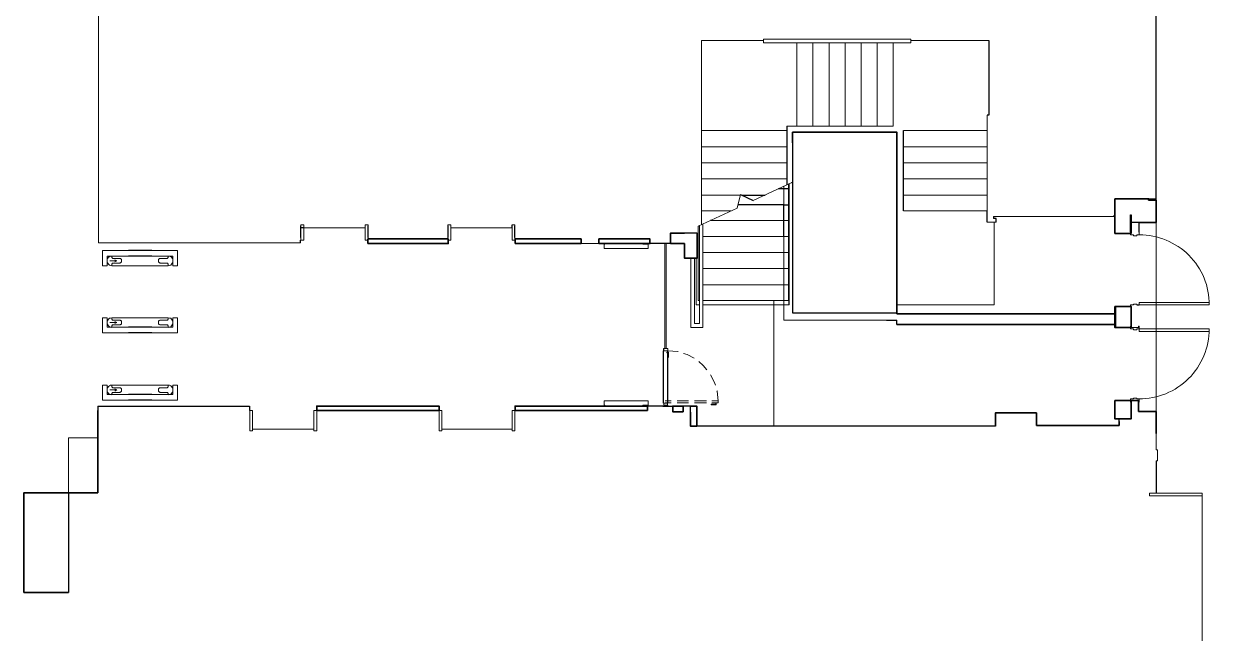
# Model space of a CAD drawing. Header units: inches. Extents: x 41 to 295, y 38 to 271.
# Drawn here: x 227.7 to 295.3, y 120.5 to 155.3 of the extents above; entities that cross this region are included whole.
import ezdxf

# ---------------------------------------------------------------- set-up
doc = ezdxf.new("R2010")
doc.units = ezdxf.units.IN
doc.header["$MEASUREMENT"] = 0

msp = doc.modelspace()

# ---------------------------------------------------------------- linework, layer by layer
for p, q in [((292.302, 145.298), (292.302, 267.911)), ((282.755, 154.365), (282.755, 150.098)), ((282.755, 150.098), (282.667, 150.098)), ((271.218, 149.458), (271.218, 146.107)), ((277.885, 144.622), (277.885, 149.209)), ((271.556, 148.515), (271.556, 138.809)), ((271.502, 146.24), (271.556, 146.265)), ((268.569, 145.529), (268.578, 145.529)), ((268.587, 145.565), (269.298, 145.209)), ((268.658, 145.529), (269.982, 145.529)), ((271.342, 145.885), (270.742, 145.885)), ((271.342, 139.502), (271.342, 146.165)), ((271.342, 144.978), (271.342, 145.885)), ((271.36, 139.253), (271.36, 146.174)), ((271.058, 144.978), (268.44, 144.978)), ((271.058, 144.071), (271.058, 144.978)), ((271.058, 144.978), (271.342, 144.978)), ((292.302, 145.298), (291.875, 145.298)), ((282.667, 143.982), (282.667, 144.622)), ((283.022, 144.302), (283.022, 144.196)), ((283.182, 144.196), (283.022, 144.196)), ((283.182, 143.982), (283.182, 144.196)), ((289.902, 144.356), (289.956, 144.356)), ((290.844, 143.413), (290.844, 144.391)), ((290.844, 144.391), (290.88, 144.391)), ((243.484, 143.111), (243.484, 143.769)), ((243.627, 143.662), (243.484, 143.662)), ((247.129, 143.662), (247.147, 143.662)), ((247.324, 143.111), (247.324, 143.769)), ((251.875, 143.769), (251.875, 143.111)), ((252.053, 143.662), (252.036, 143.662)), ((255.555, 143.662), (255.555, 143.822)), ((255.698, 143.111), (255.698, 143.769)), ((266.88, 144.071), (266.859, 144.071)), ((271.058, 143.165), (271.058, 144.071)), ((271.058, 144.071), (271.058, 144.071)), ((291.307, 143.964), (290.88, 143.964)), ((291.342, 143.413), (291.342, 143.964)), ((243.467, 142.809), (243.467, 142.951)), ((243.467, 142.951), (243.484, 142.951)), ((255.698, 142.951), (255.715, 142.951)), ((266.098, 143.36), (265.387, 143.36)), ((266.098, 141.92), (266.098, 143.36)), ((234.969, 142.364), (233.635, 142.364)), ((264.018, 142.756), (263.413, 142.756)), ((264.587, 142.756), (264.018, 142.756)), ((264.266, 142.738), (264.266, 142.756)), ((264.338, 142.738), (264.338, 142.756)), ((234.969, 142.044), (233.635, 142.044)), ((271.556, 138.809), (277.511, 138.809)), ((290.844, 139.253), (290.844, 139.165)), ((291.2, 139.253), (291.342, 139.253)), ((276.907, 138.382), (277.511, 138.382)), ((277.511, 138.133), (277.511, 138.382)), ((234.969, 137.991), (233.635, 137.991)), ((234.969, 137.653), (233.635, 137.653)), ((264.178, 136.765), (264.178, 136.64)), ((264.178, 133.636), (264.178, 136.64)), ((264.373, 136.551), (264.373, 136.515)), ((264.427, 133.636), (264.427, 136.64)), ((234.969, 134.133), (233.635, 134.133)), ((231.893, 133.476), (240.551, 133.476)), ((231.893, 133.476), (231.893, 133.227)), ((234.969, 133.813), (233.635, 133.813)), ((240.551, 133.476), (240.551, 133.227)), ((263.787, 133.476), (263.271, 133.476)), ((264.142, 133.476), (263.787, 133.476)), ((264.142, 133.476), (264.711, 133.476)), ((264.196, 133.529), (264.196, 133.476)), ((264.409, 133.529), (264.409, 133.476)), ((265.724, 133.476), (265.316, 133.476)), ((265.724, 133.138), (265.724, 133.476)), ((240.551, 133.227), (240.569, 133.227)), ((240.551, 133.227), (240.569, 133.227)), ((255.715, 133.227), (255.698, 133.227)), ((290.204, 132.587), (290.204, 132.747)), ((283.129, 132.338), (266.08, 132.338)), ((292.302, 130.347), (292.302, 128.498)), ((230.222, 128.516), (230.222, 122.827)), ((230.222, 122.827), (227.662, 122.827)), ((227.662, 122.827), (230.222, 122.827))]:
    msp.add_line(p, q)
at = {"color": 7, "lineweight": 13}
for points in [[(231.929, 142.809), (231.929, 167.199), (232.444, 167.199)], [(292.302, 130.969), (292.302, 145.298)], [(289.902, 144.356), (289.902, 144.302), (283.022, 144.302)], [(283.058, 143.982), (283.058, 139.254), (277.511, 139.254)], [(243.467, 142.809), (232.444, 142.809), (231.929, 142.809)], [(260.498, 142.756), (259.484, 142.756)], [(266.24, 139.253), (266.044, 139.253), (266.044, 141.92)], [(271.36, 139.253), (266.435, 139.253)], [(290.009, 137.956), (290.009, 139.165)], [(240.569, 132.16), (240.569, 133.156)], [(244.391, 133.156), (244.391, 132.16)], [(251.378, 132.16), (251.378, 133.156)], [(255.698, 133.156), (255.698, 132.16)], [(240.729, 132.16), (244.231, 132.16)], [(251.538, 132.16), (255.538, 132.16)], [(231.893, 131.662), (230.222, 131.662), (230.222, 128.516)]]:
    msp.add_lwpolyline(points, dxfattribs=at)
at = {"color": 7, "lineweight": 9}
for points in [[(266.347, 154.365), (266.347, 149.209)], [(269.902, 154.365), (266.347, 154.365)], [(269.902, 154.222), (269.902, 154.435)], [(270.88, 154.435), (269.902, 154.435)], [(270.898, 154.435), (270.88, 154.435)], [(277.298, 154.435), (270.898, 154.435)], [(277.316, 154.435), (278.311, 154.435), (278.311, 154.222)], [(282.755, 154.365), (278.311, 154.365)], [(270.88, 154.222), (269.902, 154.222)], [(270.898, 154.222), (270.88, 154.222)], [(270.898, 154.222), (277.298, 154.222), (277.298, 149.458)], [(271.804, 154.222), (271.804, 149.458)], [(272.711, 154.222), (272.711, 149.458)], [(273.635, 154.222), (273.635, 149.458)], [(274.56, 154.222), (274.56, 149.458)], [(275.467, 154.222), (275.467, 149.458)], [(276.391, 154.222), (276.391, 149.458)], [(278.311, 154.222), (277.316, 154.222)], [(282.667, 150.098), (282.667, 144.622), (277.885, 144.622)], [(271.218, 148.284), (266.347, 148.284), (266.347, 149.209)], [(266.347, 149.209), (271.218, 149.209)], [(271.218, 149.458), (277.298, 149.458)], [(282.667, 149.209), (277.885, 149.209)], [(271.218, 147.378), (266.347, 147.378), (266.347, 148.284)], [(282.667, 148.284), (277.885, 148.284)], [(271.218, 146.453), (266.347, 146.453), (266.347, 147.378)], [(282.667, 147.378), (277.885, 147.378)], [(268.569, 145.529), (266.347, 145.529), (266.347, 146.453)], [(271.502, 146.24), (269.298, 145.209)], [(282.667, 146.453), (277.885, 146.453)], [(268.036, 144.622), (266.347, 144.622), (266.347, 145.529)], [(268.587, 145.565), (268.391, 144.782)], [(271.058, 138.578), (271.058, 146.026)], [(282.667, 145.529), (277.885, 145.529)], [(268.391, 144.782), (266.169, 143.751)], [(266.347, 143.822), (266.347, 144.622)], [(247.129, 143.662), (243.627, 143.662)], [(255.555, 143.662), (252.053, 143.662)], [(266.169, 143.751), (266.169, 139.502), (266.24, 139.502)], [(266.24, 138.578), (266.24, 143.769)], [(266.435, 138.578), (266.435, 143.875)], [(266.88, 144.071), (271.342, 144.071)], [(283.182, 143.982), (282.667, 143.982)], [(266.435, 143.165), (271.342, 143.165)], [(233.635, 142.364), (232.16, 142.364), (232.16, 141.493), (232.427, 141.493), (232.427, 142.044), (233.635, 142.044)], [(236.444, 141.493), (236.444, 142.364), (234.969, 142.364)], [(263.307, 142.72), (263.307, 142.471), (260.8, 142.471), (263.307, 142.471)], [(260.836, 142.756), (260.853, 142.756)], [(261.991, 142.471), (262.009, 142.471)], [(262.649, 142.471), (262.667, 142.471)], [(263.004, 142.756), (263.004, 142.72)], [(263.004, 142.72), (263.307, 142.72)], [(263.307, 142.72), (263.307, 142.471)], [(264.266, 142.738), (264.266, 136.765)], [(264.338, 142.738), (264.338, 136.765)], [(266.435, 142.24), (271.342, 142.24)], [(232.978, 141.778), (232.587, 141.778)], [(232.693, 142.044), (232.693, 141.991)], [(232.693, 141.565), (232.693, 141.493), (235.911, 141.493), (235.911, 141.565)], [(232.871, 141.707), (232.978, 141.778), (232.871, 141.831)], [(234.969, 142.044), (236.178, 142.044), (236.178, 141.493), (236.444, 141.493)], [(235.911, 141.991), (235.911, 142.044)], [(265.742, 141.92), (265.742, 137.973)], [(265.956, 141.92), (265.956, 138.187)], [(266.435, 141.333), (271.342, 141.333)], [(266.435, 140.409), (271.342, 140.409)], [(266.435, 139.502), (271.342, 139.502)], [(233.635, 137.991), (232.427, 137.991), (232.427, 138.524), (232.16, 138.524), (232.16, 137.653), (233.635, 137.653)], [(232.978, 138.258), (232.587, 138.258)], [(235.911, 138.453), (235.911, 138.525), (232.693, 138.525), (232.693, 138.453)], [(232.871, 138.311), (232.978, 138.258), (232.871, 138.187)], [(236.444, 138.525), (236.178, 138.525), (236.178, 137.991), (234.969, 137.991)], [(234.969, 137.653), (236.444, 137.653), (236.444, 138.524)], [(265.956, 138.187), (266.24, 138.187)], [(266.24, 138.187), (266.24, 138.578)], [(266.435, 137.973), (266.435, 138.578)], [(271.058, 138.382), (271.058, 138.578)], [(276.907, 138.382), (271.058, 138.382)], [(232.693, 138.044), (232.693, 137.991)], [(235.911, 137.991), (235.911, 138.044)], [(265.742, 137.973), (266.435, 137.973)], [(292.302, 131.289), (292.302, 137.955)], [(264.427, 136.64), (264.427, 136.765), (264.178, 136.765)], [(264.427, 136.551), (264.427, 136.64), (264.178, 136.64)], [(264.427, 136.64), (264.178, 136.64), (264.427, 136.64)], [(264.48, 136.551), (264.373, 136.551)], [(264.373, 136.515), (264.462, 136.515)], [(265.013, 136.587), (264.995, 136.587), (264.427, 136.64)], [(264.462, 136.515), (264.462, 136.249)], [(264.462, 136.249), (264.48, 136.249)], [(264.48, 136.249), (264.48, 136.551)], [(265.938, 136.213), (265.529, 136.427), (265.333, 136.48)], [(266.667, 135.538), (266.453, 135.804), (266.204, 136.018)], [(267.147, 134.667), (267.075, 134.862), (266.862, 135.271)], [(233.635, 134.133), (232.427, 134.133), (232.427, 134.667), (232.16, 134.667), (232.16, 133.813), (233.635, 133.813)], [(232.978, 134.4), (232.587, 134.4)], [(235.911, 134.613), (235.911, 134.667), (232.693, 134.667), (232.693, 134.613)], [(232.693, 134.187), (232.693, 134.133)], [(232.871, 134.453), (232.978, 134.4), (232.871, 134.329)], [(236.444, 134.667), (236.178, 134.667), (236.178, 134.133), (234.969, 134.133)], [(234.969, 133.813), (236.444, 133.813), (236.444, 134.667)], [(235.911, 134.133), (235.911, 134.187)], [(266.951, 133.778), (267.307, 133.778), (267.253, 134.329), (267.235, 134.347)], [(260.8, 133.529), (260.8, 133.778)], [(260.8, 133.778), (263.307, 133.778)], [(260.836, 133.529), (260.8, 133.529)], [(260.836, 133.476), (260.836, 133.529)], [(260.853, 133.476), (260.836, 133.476)], [(263.004, 133.476), (263.004, 133.529), (263.289, 133.529)], [(263.004, 133.476), (263.004, 133.529)], [(263.307, 133.529), (263.004, 133.529)], [(263.004, 133.476), (263.004, 133.476)], [(263.307, 133.778), (263.307, 133.529)], [(264.427, 133.636), (264.178, 133.636)], [(264.409, 133.636), (264.196, 133.636)], [(264.196, 133.636), (264.196, 133.529)], [(264.196, 133.529), (264.409, 133.529)], [(264.285, 133.778), (264.622, 133.778)], [(264.622, 133.653), (264.285, 133.653)], [(264.409, 133.529), (264.409, 133.636)], [(264.96, 133.778), (265.618, 133.778)], [(265.618, 133.653), (264.96, 133.653)], [(265.956, 133.778), (266.631, 133.778)], [(266.631, 133.653), (265.956, 133.653)], [(266.898, 133.582), (267.164, 133.582)], [(266.898, 133.547), (266.898, 133.582)], [(267.2, 133.547), (266.898, 133.547)], [(267.307, 133.653), (266.951, 133.653)], [(267.164, 133.582), (267.164, 133.653)], [(267.2, 133.653), (267.2, 133.547)], [(267.307, 133.778), (267.307, 133.653)], [(240.729, 132.16), (244.231, 132.16)], [(292.302, 130.347), (292.391, 130.347), (292.391, 130.969), (292.302, 130.969)]]:
    msp.add_lwpolyline(points, dxfattribs=at)
at = {"color": 7, "lineweight": 35}
for points in [[(276.907, 149.12), (271.556, 149.12), (271.556, 149.067), (271.556, 148.515)], [(277.511, 138.738), (277.511, 149.12), (277.458, 149.12), (276.907, 149.12)], [(289.956, 145.316), (289.956, 143.342), (290.88, 143.342), (290.88, 144.391)], [(290.88, 145.316), (290.009, 145.316), (289.956, 145.316)], [(290.951, 145.316), (290.88, 145.316)], [(291.875, 145.245), (291.875, 145.262), (291.875, 145.316), (290.951, 145.316)], [(291.875, 143.964), (291.964, 143.964), (292.302, 143.964), (292.302, 145.244), (291.875, 145.244)], [(291.307, 143.964), (291.68, 143.964), (291.875, 143.964)], [(260.853, 142.756), (263.413, 142.756), (263.413, 143.022), (260.498, 143.022), (260.498, 142.756)], [(265.387, 143.36), (264.587, 143.36), (264.587, 143.271), (264.587, 142.809), (264.587, 142.756), (265.387, 142.756)], [(260.498, 142.756), (260.836, 142.756)], [(265.387, 142.756), (265.387, 141.92), (265.44, 141.92), (266.044, 141.92), (266.098, 141.92)], [(289.956, 138.738), (277.511, 138.738)], [(277.511, 138.133), (289.955, 138.133), (289.955, 138.187), (289.955, 138.685), (289.955, 138.738)], [(265.724, 133.138), (265.724, 132.391), (265.724, 132.338), (266.027, 132.338), (266.08, 132.338), (266.08, 133.476), (266.027, 133.476), (265.724, 133.476)], [(291.307, 133.173), (291.307, 133.796), (290.88, 133.796)], [(231.893, 133.227), (231.893, 128.516)], [(285.387, 133.084), (283.129, 133.084), (283.129, 133.049), (283.129, 132.996)], [(283.129, 132.996), (283.129, 132.338)], [(285.475, 132.373), (285.475, 133.084), (285.44, 133.084), (285.387, 133.084)], [(292.302, 133.173), (291.307, 133.173)], [(292.302, 132.747), (292.302, 132.835), (292.302, 133.173)], [(292.302, 131.911), (292.302, 132.747)], [(290.204, 132.373), (285.476, 132.373)], [(290.204, 132.587), (290.204, 132.373)], [(231.893, 128.516), (227.662, 128.516), (227.662, 128.462), (227.662, 128.16)], [(227.662, 128.16), (227.662, 122.827)]]:
    msp.add_lwpolyline(points, dxfattribs=at)
at = {"color": 7, "lineweight": 18}
for points in [[(243.484, 143.769), (243.484, 143.822), (243.644, 143.822), (243.644, 142.951), (243.484, 142.951), (243.484, 143.111)], [(247.324, 143.769), (247.324, 143.822), (247.147, 143.822), (247.147, 142.951), (247.324, 142.951), (247.324, 143.111)], [(251.875, 143.769), (251.875, 143.822), (252.036, 143.822), (252.036, 142.951), (251.875, 142.951), (251.875, 143.111)], [(255.698, 143.769), (255.698, 143.822), (255.538, 143.822), (255.538, 142.951), (255.698, 142.951), (255.698, 143.111)], [(243.484, 143.093), (243.484, 143.111)], [(290.844, 143.253), (290.844, 143.413)], [(291.022, 143.253), (290.845, 143.253)], [(291.022, 143.2), (291.022, 143.253)], [(291.2, 143.2), (291.022, 143.2)], [(291.342, 143.253), (291.2, 143.253), (291.2, 143.2)], [(291.342, 143.413), (291.342, 143.253)], [(290.844, 139.253), (291.022, 139.253)], [(291.022, 139.307), (291.2, 139.307)], [(291.022, 139.253), (291.022, 139.307)], [(291.2, 139.307), (291.2, 139.253)], [(291.342, 139.395), (295.342, 139.395)], [(295.342, 139.253), (291.342, 139.253), (291.342, 139.395)], [(295.342, 139.253), (295.342, 139.395)], [(295.342, 137.884), (291.342, 137.884), (291.342, 137.742)], [(291.342, 137.742), (295.342, 137.742)], [(295.342, 137.884), (295.342, 137.742)], [(240.569, 132.747), (240.569, 132.747)], [(294.933, 128.498), (291.929, 128.498), (291.929, 128.355)], [(291.929, 128.355), (294.933, 128.355)], [(294.933, 128.498), (294.933, 38.578)]]:
    msp.add_lwpolyline(points, dxfattribs=at)
at = {"color": 7, "lineweight": 35}
for points in [[(247.307, 142.756), (251.893, 142.756), (251.893, 143.022), (247.307, 143.022)], [(255.715, 142.756), (259.484, 142.756), (259.484, 143.022), (255.715, 143.022)], [(289.956, 139.165), (289.956, 137.956), (290.88, 137.956), (290.88, 139.165)], [(244.391, 133.227), (251.378, 133.227), (251.378, 133.476), (244.391, 133.476)], [(255.715, 133.227), (263.271, 133.227), (263.271, 133.476), (255.715, 133.476)], [(265.316, 133.156), (265.316, 133.476), (265.244, 133.476), (264.765, 133.476), (264.711, 133.476), (264.711, 133.156), (264.765, 133.156), (265.244, 133.156)], [(289.956, 133.796), (289.956, 132.747), (290.88, 132.747), (290.88, 133.796)]]:
    msp.add_lwpolyline(points, close=True, dxfattribs=at)
at = {"color": 7, "lineweight": 9}
for points in [[(260.836, 142.72), (260.8, 142.72)], [(260.8, 142.72), (260.8, 142.471)], [(260.836, 142.756), (260.836, 142.72)], [(232.693, 141.493), (232.693, 141.565), (232.693, 141.582), (232.711, 141.6), (232.711, 141.618), (232.729, 141.635), (232.746, 141.635), (232.765, 141.635), (233.155, 141.635), (233.173, 141.653), (233.191, 141.653), (233.209, 141.671), (233.227, 141.689), (233.244, 141.707), (233.244, 141.724), (233.244, 141.831), (233.244, 141.849), (233.227, 141.867), (233.209, 141.884), (233.191, 141.902), (233.173, 141.902), (233.155, 141.902), (232.765, 141.902), (232.746, 141.902), (232.729, 141.92), (232.711, 141.92), (232.711, 141.938), (232.693, 141.955), (232.693, 141.991), (232.693, 142.044), (232.622, 142.044), (232.551, 142.009), (232.498, 141.973), (232.462, 141.92), (232.427, 141.849), (232.427, 141.778), (232.427, 141.707), (232.462, 141.635), (232.498, 141.582), (232.551, 141.529), (232.622, 141.511)], [(235.911, 141.493), (235.982, 141.511), (236.053, 141.529), (236.107, 141.582), (236.142, 141.635), (236.178, 141.707), (236.178, 141.778), (236.178, 141.849), (236.142, 141.92), (236.107, 141.973), (236.053, 142.009), (235.982, 142.044), (235.911, 142.044), (235.911, 141.991), (235.911, 141.955), (235.893, 141.938), (235.893, 141.92), (235.875, 141.92), (235.858, 141.902), (235.822, 141.902), (235.449, 141.902), (235.431, 141.902), (235.395, 141.902), (235.395, 141.884), (235.378, 141.867), (235.36, 141.849), (235.36, 141.831), (235.36, 141.724), (235.36, 141.707), (235.378, 141.689), (235.395, 141.671), (235.395, 141.653), (235.431, 141.653), (235.449, 141.635), (235.822, 141.635), (235.858, 141.635), (235.875, 141.635), (235.893, 141.618), (235.893, 141.6), (235.911, 141.582), (235.911, 141.565)], [(232.693, 138.525), (232.622, 138.507), (232.551, 138.489), (232.498, 138.436), (232.462, 138.382), (232.427, 138.329), (232.427, 138.258), (232.427, 138.169), (232.462, 138.116), (232.498, 138.062), (232.551, 138.009), (232.622, 137.991), (232.693, 137.973), (232.693, 138.044), (232.693, 138.062), (232.711, 138.08), (232.711, 138.098), (232.729, 138.116), (232.746, 138.116), (232.765, 138.116), (233.155, 138.116), (233.173, 138.116), (233.191, 138.133), (233.209, 138.133), (233.227, 138.151), (233.244, 138.169), (233.244, 138.204), (233.244, 138.293), (233.244, 138.329), (233.227, 138.346), (233.209, 138.364), (233.191, 138.364), (233.173, 138.382), (233.155, 138.382), (232.765, 138.382), (232.746, 138.382), (232.729, 138.382), (232.711, 138.4), (232.711, 138.418), (232.693, 138.436), (232.693, 138.453)], [(235.911, 138.525), (235.911, 138.453), (235.911, 138.436), (235.893, 138.418), (235.893, 138.4), (235.875, 138.382), (235.858, 138.382), (235.822, 138.382), (235.449, 138.382), (235.431, 138.382), (235.395, 138.364), (235.378, 138.346), (235.36, 138.329), (235.36, 138.293), (235.36, 138.204), (235.36, 138.169), (235.378, 138.151), (235.395, 138.133), (235.431, 138.116), (235.449, 138.116), (235.822, 138.116), (235.858, 138.116), (235.875, 138.116), (235.893, 138.098), (235.893, 138.08), (235.911, 138.062), (235.911, 138.044), (235.911, 137.973), (235.982, 137.991), (236.053, 138.009), (236.107, 138.062), (236.142, 138.116), (236.178, 138.169), (236.178, 138.258), (236.178, 138.329), (236.142, 138.382), (236.107, 138.436), (236.053, 138.489), (235.982, 138.507)], [(232.693, 134.667), (232.622, 134.667), (232.551, 134.631), (232.498, 134.595), (232.462, 134.542), (232.427, 134.471), (232.427, 134.4), (232.427, 134.329), (232.462, 134.258), (232.498, 134.205), (232.551, 134.151), (232.622, 134.133), (232.693, 134.116), (232.693, 134.187), (232.693, 134.205), (232.711, 134.222), (232.711, 134.24), (232.729, 134.258), (232.746, 134.258), (232.765, 134.258), (233.155, 134.258), (233.173, 134.276), (233.191, 134.276), (233.209, 134.293), (233.227, 134.311), (233.244, 134.329), (233.244, 134.347), (233.244, 134.453), (233.244, 134.471), (233.227, 134.489), (233.209, 134.507), (233.191, 134.524), (233.173, 134.524), (233.155, 134.524), (232.765, 134.524), (232.746, 134.524), (232.729, 134.542), (232.711, 134.542), (232.711, 134.56), (232.693, 134.578), (232.693, 134.613)], [(235.911, 134.667), (235.911, 134.613), (235.911, 134.578), (235.893, 134.56), (235.893, 134.542), (235.875, 134.542), (235.858, 134.524), (235.822, 134.524), (235.449, 134.524), (235.431, 134.524), (235.395, 134.524), (235.395, 134.507), (235.378, 134.489), (235.36, 134.471), (235.36, 134.453), (235.36, 134.347), (235.36, 134.329), (235.378, 134.311), (235.395, 134.293), (235.395, 134.276), (235.431, 134.276), (235.449, 134.258), (235.822, 134.258), (235.858, 134.258), (235.875, 134.258), (235.893, 134.24), (235.893, 134.222), (235.911, 134.205), (235.911, 134.187), (235.911, 134.116), (235.982, 134.133), (236.053, 134.151), (236.107, 134.205), (236.142, 134.258), (236.178, 134.329), (236.178, 134.4), (236.178, 134.471), (236.142, 134.542), (236.107, 134.595), (236.053, 134.631), (235.982, 134.667)], [(240.569, 132.071), (240.729, 132.071), (240.729, 133.227), (240.569, 133.227)], [(244.231, 132.071), (244.391, 132.071), (244.391, 133.227), (244.231, 133.227)], [(251.378, 132.071), (251.538, 132.071), (251.538, 133.227), (251.378, 133.227)], [(255.538, 132.071), (255.698, 132.071), (255.698, 133.227), (255.538, 133.227)]]:
    msp.add_lwpolyline(points, close=True, dxfattribs=at)
at = {"color": 253, "lineweight": 9, "true_color": 0xaaaaaa}
for points in [[(270.489, 139.502), (270.489, 132.338)], [(270.489, 132.338), (270.489, 139.502)]]:
    msp.add_lwpolyline(points, dxfattribs=at)
at = {"color": 7, "lineweight": 18}
for points in [[(290.844, 138.044), (290.844, 137.884), (291.022, 137.884), (291.022, 137.831), (291.2, 137.831), (291.2, 137.884), (291.342, 137.884), (291.342, 138.044), (291.307, 138.044), (291.307, 137.956), (290.88, 137.956), (290.88, 138.044)], [(290.844, 133.707), (290.88, 133.707), (290.88, 133.796), (291.307, 133.796), (291.307, 133.707), (291.342, 133.707), (291.342, 133.884), (291.2, 133.884), (291.2, 133.938), (291.022, 133.938), (291.022, 133.884), (290.844, 133.884)]]:
    msp.add_lwpolyline(points, close=True, dxfattribs=at)
at = {"color": 254, "lineweight": 13, "true_color": 0xcccccc}
for points in [[(240.569, 133.156), (240.569, 132.16)], [(244.391, 132.16), (244.391, 133.156)], [(251.378, 133.156), (251.378, 132.16)], [(255.698, 132.16), (255.698, 133.156)]]:
    msp.add_lwpolyline(points, dxfattribs=at)
at = {"color": 7, "lineweight": 13}
for points in [[(244.231, 132.16), (240.729, 132.16)], [(255.538, 132.16), (251.538, 132.16)]]:
    msp.add_lwpolyline(points, close=True, dxfattribs=at)
at = {"color": 254, "lineweight": 18, "true_color": 0xcccccc}
for points in [[(240.729, 132.16), (241.316, 132.16)], [(241.991, 132.16), (242.987, 132.16)], [(243.644, 132.16), (244.231, 132.16)]]:
    msp.add_lwpolyline(points, dxfattribs=at)
at = {"color": 7, "lineweight": 9}
for centre, radius, start, end in [((291.367, 139.278), 3.975, 359.64458, 90.35384), ((291.341, 137.886), 4.001, 269.76237, 359.98055)]:
    msp.add_arc(centre, radius, start, end, dxfattribs=at)

doc.saveas('drawing.dxf')
